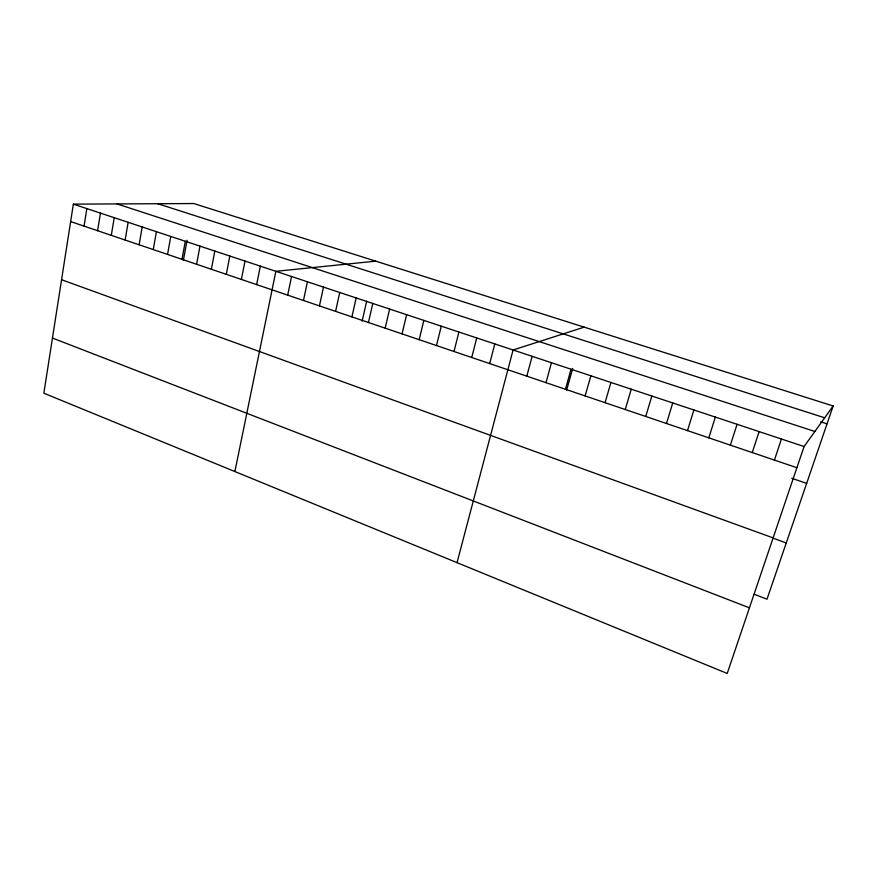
<?xml version="1.0" encoding="UTF-8"?>
<svg xmlns="http://www.w3.org/2000/svg" width="877" height="877" viewBox="0 0 877 877"><rect width="100%" height="100%" fill="white"/><g stroke="black" fill="none" stroke-linecap="round" stroke-linejoin="round"><path stroke-width="1.32" d="M73.361 204.133L43.85 393.203L727.208 673.459L804.077 446.525L833.15 405.985L193.784 203.541L73.361 204.133L804.077 446.525M84.049 226.123L86.845 208.594M97.599 230.717L100.46 213.122M111.302 235.354L114.229 217.682M125.137 240.046L128.141 222.298M139.125 244.782L142.195 226.968M153.267 249.572L156.413 231.681M167.551 254.418L170.774 236.439M181.999 259.318L185.299 241.263M183.359 260.48L187.053 240.309M196.601 264.262L199.978 246.13M211.368 269.261L214.821 251.052M226.288 274.326L229.829 256.029M241.383 279.434L245.012 261.072M256.643 284.608L260.348 266.159M234.883 471.552L275.871 271.311L375.762 261.16M287.689 295.132L291.57 276.518M303.464 300.482L307.443 281.78M319.436 305.887L323.492 287.108M335.584 311.357L339.739 292.49M351.918 316.893L356.161 297.939M362.146 321.125L366.663 301.228M368.439 322.495L372.791 303.453M385.156 328.162L389.607 309.033M402.061 333.896L406.621 314.679M419.173 339.695L423.832 320.39M436.494 345.56L441.252 326.167M454.012 351.502L458.89 332.021M471.749 357.509L476.726 337.941M489.695 363.593L494.792 343.927M457.027 562.661L513.078 349.989L584.181 327.154M526.814 376.167L532.142 356.325M546.009 382.668L551.458 362.727M565.446 389.256L571.026 369.217M566.652 390.068L572.681 368.428M585.134 395.933L590.846 375.794M605.075 402.686L610.918 382.449M625.279 409.537L631.254 389.202M645.746 416.476L651.863 396.031M666.487 423.503L672.736 402.96M687.502 430.618L693.904 409.976M708.802 437.842L715.347 417.09M730.377 445.154L737.075 424.304M752.258 452.565L759.109 431.605M774.435 460.085L781.44 439.015M833.15 405.985L767.002 599.188L754.231 594.31M157.739 203.716L824.676 417.814M820.697 421.826L827.033 423.865M116.981 203.913L814.865 431.495M70.642 221.574L796.908 467.704M791.756 478.272L806.654 483.38M61.565 279.719L773.119 537.908M772.878 538.105L786.252 542.962M52.456 338.062L749.44 607.838"/></g></svg>
